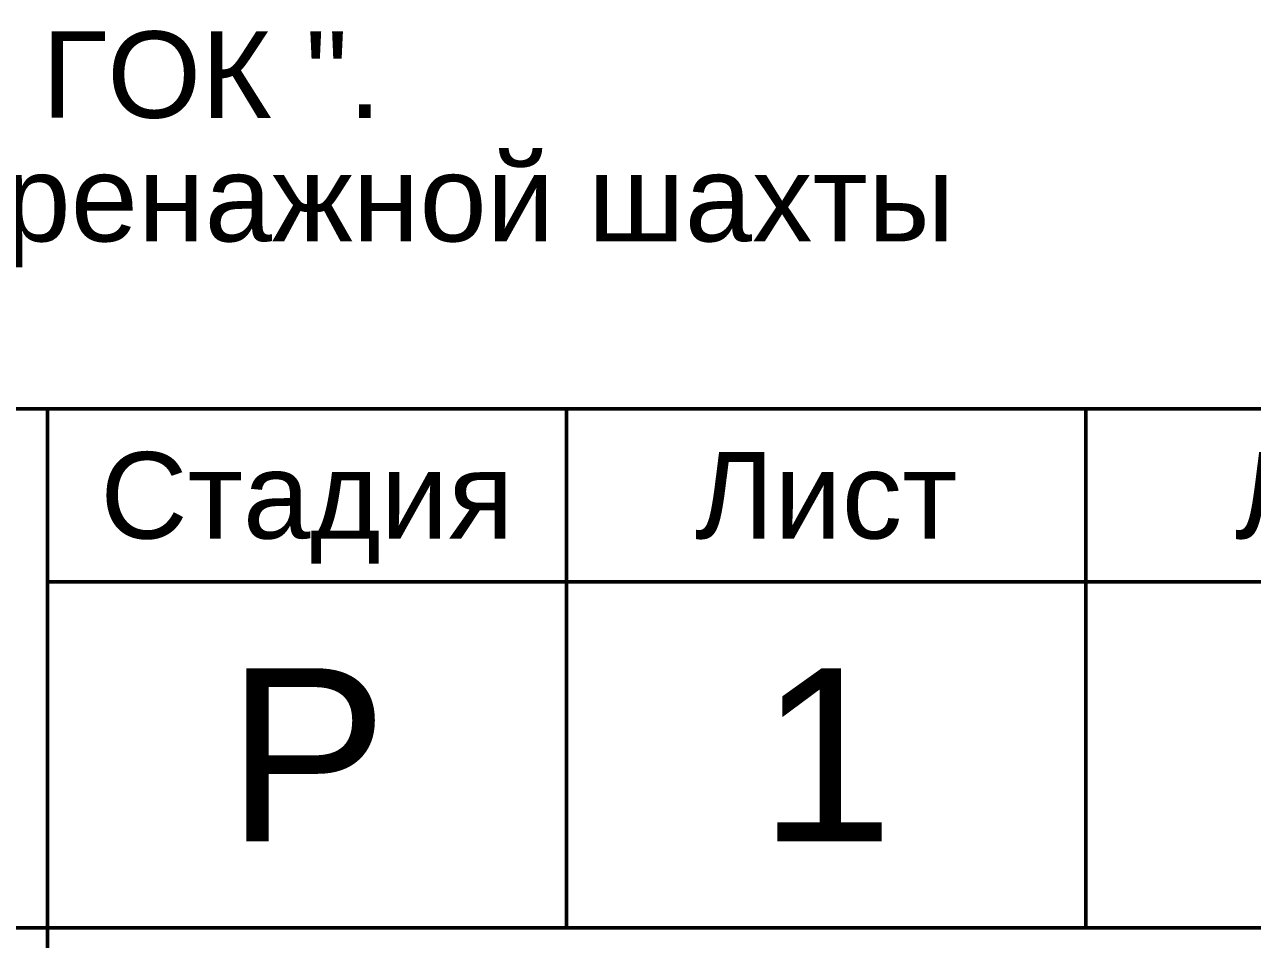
# Model space of a CAD drawing. Header units: millimetres. Extents: x -276 to 1709, y 11 to 936.
# Drawn here: x 310.23 to 345.71, y 33.37 to 59.82 of the extents above; entities that cross this region are included whole.
import ezdxf
from ezdxf.enums import TextEntityAlignment as Align

# ---------------------------------------------------------------- set-up
doc = ezdxf.new("R2010")
doc.units = ezdxf.units.MM
doc.layers.add('0-рамка', color=7, linetype='Continuous')
doc.layers.add('VPORTS', color=254, linetype='Continuous', plot=False)
doc.styles.add('ASU', font='arial.ttf', dxfattribs={"height": 2.5})

# ---------------------------------------------------------------- blocks, each defined once
blk = doc.blocks.new('*U17')
blk.add_lwpolyline([(-120, 30), (-50, 30), (-50, 15), (-120, 15)], close=True)
at = {"layer": '0-рамка', "color": 0, "linetype": 'Continuous', "lineweight": 50}
for p, q in [((-185, 30), (0, 30)), ((-50, 0), (-50, 30)), ((-35, 15), (-35, 30)), ((-20, 15), (-20, 30)), ((-50, 25), (0, 25)), ((-50, 0), (-50, 25)), ((-35, 25), (-35, 15)), ((-20, 25), (-20, 15)), ((-120, 15), (0, 15))]:
    blk.add_line(p, q, dxfattribs=at)
at = {"style": 'ASU', "flags": 8}
for tag, height, p in [('DATE10', 2.5, (-125, 52.5)), ('DATE9', 2.5, (-125, 47.5)), ('DATE8', 2.5, (-125, 42.5)), ('DATE7', 2.5, (-125, 37.5)), ('DATE1', 2.5, (-125, 27.5)), ('DATE2', 2.5, (-125, 22.5)), ('NOST1', 5, (-27.5, 20)), ('DATE3', 2.5, (-125, 17.5)), ('DATE4', 2.5, (-125, 12.5)), ('DATE5', 2.5, (-125, 7.5)), ('DATE6', 2.5, (-125, 2.5))]:
    blk.add_attdef(tag, text='', height=height, dxfattribs=at).set_placement(p, align=Align.MIDDLE_CENTER)
blk.add_attdef('PROJNUM1_001', (-105.115, 48.046), '', height=5, dxfattribs=at)
at = {"style": 'ASU'}
blk.add_attdef('NAME_ZDANIE1_001', (-227.323, 21.405), '', height=3, dxfattribs=at)
at = {"color": 0, "linetype": 'Continuous', "lineweight": 25, "style": 'ASU', "flags": 4}
blk.add_attdef('FORMAT2', (-50, -3.75), '', height=2.5, dxfattribs=at)
at = {"layer": '0-рамка', "color": 0, "linetype": 'Continuous', "lineweight": 25, "style": 'ASU'}
for s, p in [('Стадия', (-42.5, 26.25)), ('Лист', (-27.5, 26.25)), ('Листов', (-10, 26.25))]:
    blk.add_text(s, height=2.5, dxfattribs=at).set_placement(p, align=Align.CENTER)
at = {"layer": '0-рамка', "color": 0, "linetype": 'Continuous', "lineweight": 35, "insert": (-60, 37.5), "char_height": 2.5, "width": 120, "attachment_point": 5, "line_spacing_factor": 0.857143, "style": 'ASU'}
blk.add_mtext('АО "Лебединский ГОК ". \\PСистема управления ГВУ Дренажной шахты', dxfattribs=at)
at = {"layer": '0-рамка', "color": 0, "linetype": 'Continuous', "lineweight": 25, "style": 'ASU', "flags": 8}
for tag, p in [('REV4', (-180, 52.5)), ('KU4', (-170, 52.5)), ('SH_REV4', (-160, 52.5)), ('REV_NO4', (-150, 52.5)), ('REV3', (-180, 47.5)), ('KU3', (-170, 47.5)), ('SH_REV3', (-160, 47.5)), ('REV_NO3', (-150, 47.5)), ('REV2', (-180, 42.5)), ('KU2', (-170, 42.5)), ('SH_REV2', (-160, 42.5)), ('REV_NO2', (-150, 42.5)), ('REV1', (-180, 37.5)), ('KU1', (-170, 37.5)), ('SH_REV1', (-160, 37.5)), ('REV_NO1', (-150, 37.5))]:
    blk.add_attdef(tag, text='', height=2.5, dxfattribs=at).set_placement(p, align=Align.MIDDLE_CENTER)
for tag, p in [('DRAWN', (-183.741, 26.25)), ('CHKD', (-184, 21.25)), ('NAME2', (-164, 21.25)), ('TECH_CHKD', (-184, 16.25)), ('NAME3', (-164, 16.25)), ('LED', (-184, 11.25)), ('NAME4', (-164, 11.25)), ('VIEW_001', (-97.484, 6.617)), ('STD_CONTROL', (-184, 6.25)), ('NAME5', (-164, 6.25)), ('_GIP', (-184, 1.25)), ('NAME6', (-164, 1.25))]:
    blk.add_attdef(tag, p, '', height=2.5, dxfattribs=at)
at = {"layer": '0-рамка', "color": 0, "linetype": 'Continuous', "lineweight": 25, "style": 'ASU', "width": 0.8, "flags": 8}
blk.add_attdef('NAME1', (-164, 26.25), '', height=2.5, dxfattribs=at)
at = {"layer": '0-рамка', "color": 0, "linetype": 'Continuous', "lineweight": 50, "style": 'ASU', "flags": 8}
for tag, p in [('PHASE', (-42.5, 17.5)), ('SHTS', (-10, 17.5))]:
    blk.add_attdef(tag, text='', height=5, dxfattribs=at).set_placement(p, align=Align.CENTER)
at = {"layer": 'VPORTS', "color": 0, "linetype": 'Continuous', "lineweight": 25, "transparency": 33554483, "style": 'ASU', "width": 0.5, "flags": 8}
blk.add_attdef('FORMAT1', text='', height=2.5, dxfattribs=at).set_placement((-67.756, -3.75), align=Align.RIGHT)

msp = doc.modelspace()

# ---------------------------------------------------------------- block references
at = {"color": 0, "linetype": 'Continuous', "lineweight": 25}
ref = msp.add_blockref('*U17', (360.892, 18.714), dxfattribs=at)
ref.add_attrib('PHASE', 'Р', dxfattribs={"layer": '0-рамка', "color": 0, "linetype": 'Continuous', "lineweight": 50, "height": 5, "style": 'ASU'}).set_placement((318.392, 36.214), align=Align.CENTER)
ref.add_attrib('NOST1', '1', dxfattribs={"height": 5, "style": 'ASU'}).set_placement((333.392, 38.714), align=Align.MIDDLE_CENTER)

doc.saveas('drawing.dxf')
